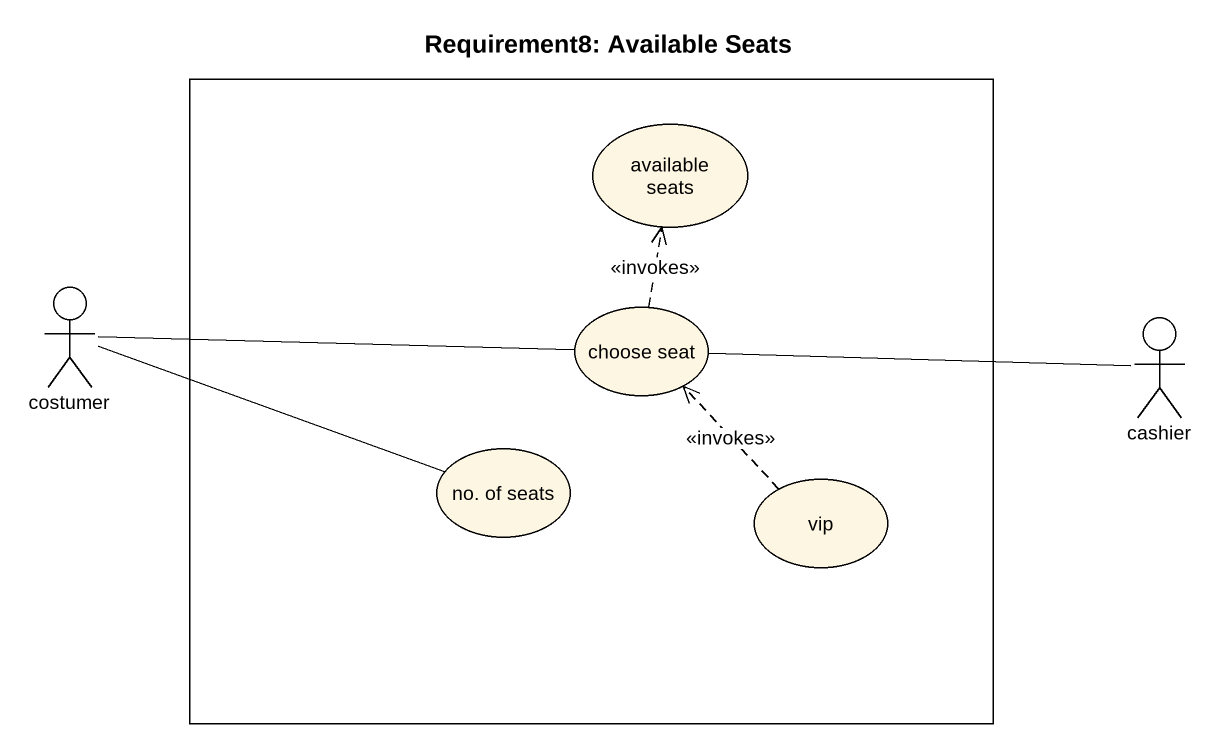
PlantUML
@startuml
title Requirement8: Available Seats
rectangle " " as rectangle1 {
  usecase "available seats" as available_seats
  usecase "choose seat" as choose_seat
  usecase "no. of seats" as no_of_seats
  usecase vip
}
actor costumer
actor cashier
costumer -right- choose_seat
costumer -right- no_of_seats
choose_seat .up.> available_seats : <<invokes>>
choose_seat -right- cashier
vip .up.> choose_seat : <<invokes>>
@enduml
